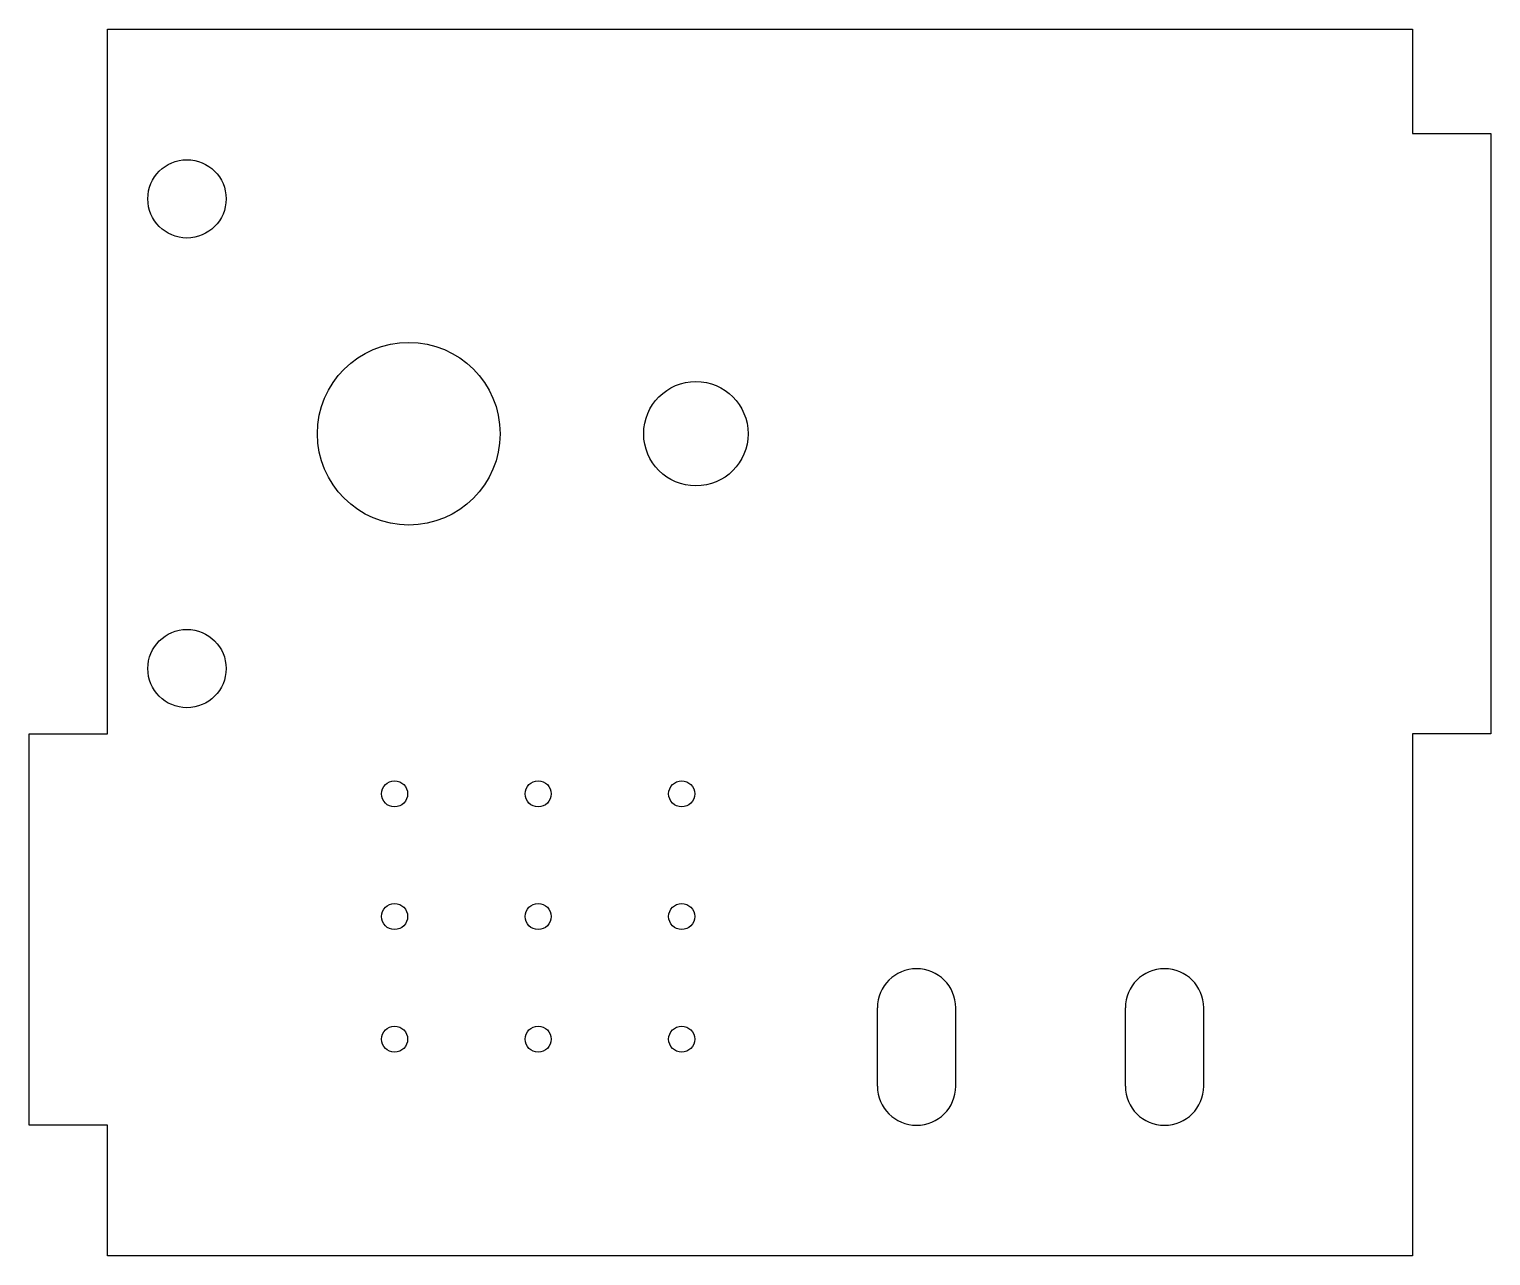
# Model space of a CAD drawing. Extents: x -25 to 31, y -43 to 4.
import ezdxf

# ---------------------------------------------------------------- set-up
doc = ezdxf.new("R2010")
doc.units = 0
doc.layers.add('Shape2DView006', color=7, linetype='CONTINUOUS')

msp = doc.modelspace()

# ---------------------------------------------------------------- linework, layer by layer
at = {"layer": 'Shape2DView006'}
for p, q in [((-22, -23), (-22, 4)), ((-22, 4), (28, 4)), ((28, 4), (28, 0)), ((28, 0), (31, 0)), ((31, 0), (31, -23)), ((-25, -38), (-25, -23)), ((-25, -23), (-22, -23)), ((31, -23), (28, -23)), ((28, -23), (28, -43)), ((7.5, -36.5), (7.5, -33.5)), ((10.5, -36.5), (10.5, -33.5)), ((17, -36.5), (17, -33.5)), ((20, -36.5), (20, -33.5)), ((-22, -38), (-25, -38)), ((-22, -43), (-22, -38)), ((28, -43), (-22, -43))]:
    msp.add_line(p, q, dxfattribs=at)
for centre, radius in [((-18.957, -2.5), 1.5), ((-10.457, -11.5), 3.5), ((0.543, -11.5), 2), ((-18.957, -20.5), 1.5), ((-11, -25.3), 0.5), ((-5.5, -25.3), 0.5), ((0, -25.3), 0.5), ((-11, -30), 0.5), ((-5.5, -30), 0.5), ((0, -30), 0.5), ((-11, -34.7), 0.5), ((-5.5, -34.7), 0.5), ((0, -34.7), 0.5)]:
    msp.add_circle(centre, radius, dxfattribs=at)
for centre, start, end in [((9, -33.5), 0, 180), ((18.5, -33.5), 0, 180), ((9, -36.5), 180, 0), ((18.5, -36.5), 180, 0)]:
    msp.add_arc(centre, 1.5, start, end, dxfattribs=at)

doc.saveas('drawing.dxf')
